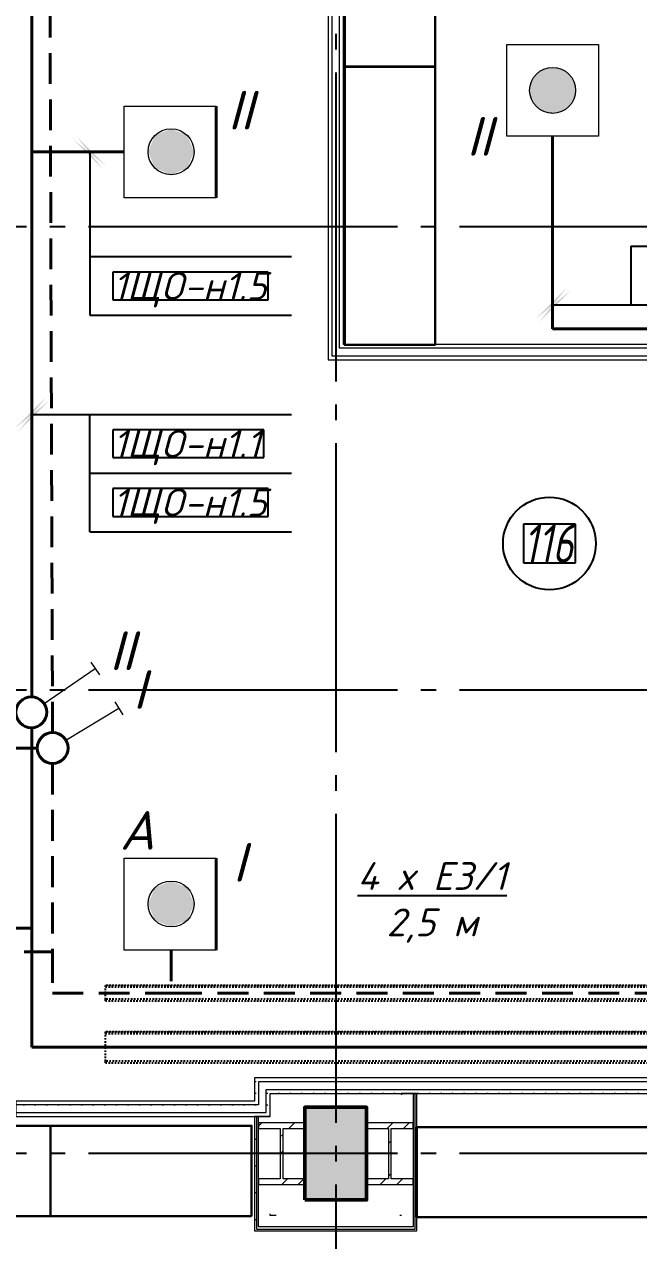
# Model space of a CAD drawing. Header units: millimetres. Extents: x 0 to 1293, y 0 to 420.
# Drawn here: x 138 to 177.8, y 184 to 262.7 of the extents above; entities that cross this region are included whole.
import ezdxf

# ---------------------------------------------------------------- set-up
doc = ezdxf.new("R2010")
doc.units = ezdxf.units.MM
for name, pattern in [('JIS_02_2.0', [3, 2, -1]), ('ГОСТ 2.303 5', [24, 20, -1.5, 1, -1.5]), ('СПКБ-0000-000-АР#001$0$Achse', [2300, 0, -800, 1500, 0])]:
    doc.linetypes.add(name, pattern=pattern)
for name, color, linetype in [('@000', 7, 'Continuous'), ('Viewport1ForCustomObjects_0', 7, 'Continuous'), ('Viewport2ForCustomObjects_0', 7, 'Continuous'), ('Номер помещения', 7, 'Continuous'), ('СПКБ-0000-000-АР#001$0$Двери ArchiCAD', 7, 'Continuous'), ('СПКБ-0000-000-АР#001$0$Колонны новые', 7, 'Continuous'), ('СПКБ-0000-000-АР#001$0$Колонны существующие', 7, 'Continuous'), ('СПКБ-0000-000-АР#001$0$оборудование ТХ', 253, 'Continuous'), ('СПКБ-0000-000-АР#001$0$Стены', 7, 'Continuous'), ('Строительные оси', 7, 'Continuous'), ('ЭМ_ЛОТКИ', 3, 'JIS_02_2.0'), ('ЭО_АВАРИЙНОЕ ОСВЕЩЕНИЕ', 7, 'Continuous'), ('ЭО_РАБОЧЕЕ ОСВЕЩЕНИЕ', 7, 'Continuous')]:
    doc.layers.add(name, color=color, linetype=linetype)
for name, color, linetype, lineweight, true_color in [('СПКБ-0000-000-АР#001$0$Двери ArchiCAD_Ном._пера__161', 7, 'Continuous', 13, 0xe11606), ('СПКБ-0000-000-АР#001$0$Двери ArchiCAD_Ном._пера__23', 7, 'Continuous', 35, 0xff6600), ('СПКБ-0000-000-АР#001$0$Двери ArchiCAD_Ном._пера__3', 7, 'Continuous', 18, 0xff6600), ('СПКБ-0000-000-АР#001$0$Колонны новые_Ном._пера__108', 7, 'Continuous', 13, 0xfd8379), ('СПКБ-0000-000-АР#001$0$Колонны существующие_Ном._пера__102', 7, 'Continuous', 13, 0xcccccc), ('СПКБ-0000-000-АР#001$0$Стены_Ном._пера__161', 7, 'Continuous', 13, 0xe11606), ('СПКБ-0000-000-АР#001$0$Стены_Ном._пера__68', 7, 'Continuous', 20, 0xfd4435)]:
    doc.layers.add(name, color=color, linetype=linetype, lineweight=lineweight, true_color=true_color)
for name, color, linetype, lineweight in [('СПКБ-0000-000-АР#001$0$Колонны новые_Ном._пера__20', 1, 'Continuous', 20), ('СПКБ-0000-000-АР#001$0$Колонны существующие_Ном._пера__141', 7, 'Continuous', 50), ('СПКБ-0000-000-АР#001$0$Стены_Ном._пера__1', 7, 'Continuous', 13), ('СПКБ-0000-000-АР#001$0$Стены_Ном._пера__20', 1, 'Continuous', 20)]:
    doc.layers.add(name, color=color, linetype=linetype, lineweight=lineweight)
doc.styles.add('1.8', font='isocpeui.ttf', dxfattribs={"height": 1.8})
doc.styles.add('2.5', font='isocpeui.ttf')
doc.styles.add('CustomTextStyle169', font='isocpeui.ttf', dxfattribs={"height": 1.8})
doc.styles.add('CustomTextStyle173', font='isocpeui.ttf', dxfattribs={"height": 1.8})
doc.styles.add('CustomTextStyle174', font='isocpeui.ttf', dxfattribs={"height": 1.8})
doc.styles.add('CustomTextStyle31', font='isocpeui.ttf', dxfattribs={"width": 0.74809, "height": 2.5})
pattern_1 = [(0, (0, 0), (0, 75), [0, -75])]
pattern_2 = [(0, (0, 0), (0, 173.2051), [0, -100]), (0, (50, 86.6), (0, 173.2051), [0, -100])]
pattern_3 = [(45, (0, 0), (-159.099, 159.099), []), (45, (-53.03, 53.03), (-159.099, 159.099), [])]

# ---------------------------------------------------------------- blocks, each defined once
blk = doc.blocks.new('*U552')
at = {"color": 0, "linetype": 'ByBlock', "lineweight": -2}
for p, q in [((-100, -31), (-100, -27206.9)), ((-100, -27206.9), (-100, -31)), ((-90, -27206.9), (-90, -31)), ((90, -31), (90, -27206.9)), ((100, -27206.9), (100, -31)), ((100, -27206.9), (100, -31)), ((-90, -27206.9), (-100, -27206.9)), ((90, -27206.9), (-90, -27206.9)), ((100, -27206.9), (90, -27206.9))]:
    blk.add_line(p, q, dxfattribs=at)
blk.add_circle((0, -27191.9), 3.5, dxfattribs=at)
blk = doc.blocks.new('*U553')
at = {"color": 0, "linetype": 'ByBlock', "lineweight": -2}
for p, q in [((-50, -31), (-50, -26905.6)), ((-50, -26905.6), (-50, -31)), ((-40, -26905.6), (-40, -31)), ((40, -31), (40, -26905.6)), ((50, -26905.6), (50, -31)), ((50, -26905.6), (50, -31)), ((-40, -26905.6), (-50, -26905.6)), ((40, -26905.6), (-40, -26905.6)), ((50, -26905.6), (40, -26905.6))]:
    blk.add_line(p, q, dxfattribs=at)
blk.add_circle((0, -26890.6), 3.5, dxfattribs=at)
blk = doc.blocks.new('СПКБ-0000-000-АР#001$0$Двупольная Дверь 19_8')
at = {"layer": 'СПКБ-0000-000-АР#001$0$Двери ArchiCAD_Ном._пера__161', "color": 12, "linetype": 'Continuous', "lineweight": 13, "true_color": 0xe11606}
for p, q in [((-700, 0), (-737, 0)), ((-700, 0), (-700, -25)), ((700, 0), (700, -25)), ((700, 0), (737, 0)), ((-700, -25), (-700, -75)), ((-700, -75), (-700, -100)), ((700, -25), (700, -75)), ((700, -75), (700, -100)), ((-700, -100), (-737, -100)), ((700, -100), (737, -100))]:
    blk.add_line(p, q, dxfattribs=at)
at = {"layer": 'СПКБ-0000-000-АР#001$0$Двери ArchiCAD_Ном._пера__23', "color": 30, "linetype": 'Continuous', "lineweight": 35, "true_color": 0xff6600}
for p, q in [((-660, 0), (-700, 0)), ((-700, 0), (-700, -115)), ((-660, -115), (-660, 0)), ((700, 0), (660, 0)), ((660, 0), (660, -115)), ((700, -115), (700, 0)), ((-700, -115), (-660, -115)), ((660, -115), (700, -115))]:
    blk.add_line(p, q, dxfattribs=at)
at = {"layer": 'СПКБ-0000-000-АР#001$0$Двери ArchiCAD_Ном._пера__3', "color": 30, "linetype": 'Continuous', "lineweight": 18, "true_color": 0xff6600}
for p, q in [((-660, 0), (-193.3, 466.7)), ((660, 0), (88.4, 330))]:
    blk.add_line(p, q, dxfattribs=at)
for centre, start, end in [((-660, 0), 0, 45), ((660, 0), 150, 180)]:
    blk.add_arc(centre, 660, start, end, dxfattribs=at)
blk = doc.blocks.new('СПКБ-0000-000-АР#001$0$Стена_134', base_point=(-17956.9, 12075.7))
at = {"layer": 'СПКБ-0000-000-АР#001$0$Стены_Ном._пера__161', "linetype": 'Continuous', "lineweight": 13, "true_color": 0xe11606}
h = blk.add_hatch(dxfattribs=at)
h.set_pattern_fill('ГИПС', color=12, style=0, pattern_type=2)
h.set_pattern_definition(pattern_1)
h.paths.add_polyline_path([(-17981.9, 12050.7), (-18006.9, 12025.7), (-14807.4, 12025.7), (-14807.4, 12050.7)])
h = blk.add_hatch(dxfattribs=at)
h.set_pattern_fill('ГИПС', color=12, style=0, pattern_type=2)
h.set_pattern_definition(pattern_1)
h.paths.add_polyline_path([(-17906.9, 12125.7), (-17931.9, 12100.7), (-14807.4, 12100.7), (-14807.4, 12125.7)])
h = blk.add_hatch(dxfattribs=at)
h.set_pattern_fill('ГИПС', color=12, style=0, pattern_type=2)
h.set_pattern_definition(pattern_1)
h.paths.add_polyline_path([(-12396.9, 12125.7), (-13407.4, 12125.7), (-13407.4, 12100.7), (-12421.9, 12100.7)])
h = blk.add_hatch(dxfattribs=at)
h.set_pattern_fill('ГИПС', color=12, style=0, pattern_type=2)
h.set_pattern_definition(pattern_1)
h.paths.add_polyline_path([(-13407.4, 12025.7), (-12496.9, 12025.7), (-12471.9, 12050.7), (-13407.4, 12050.7)])
at = {"layer": 'СПКБ-0000-000-АР#001$0$Стены_Ном._пера__161', "color": 12, "linetype": 'Continuous', "lineweight": 13, "true_color": 0xe11606}
for p, q in [((-17981.9, 12050.7), (-14807.4, 12050.7)), ((-14807.4, 12100.7), (-17931.9, 12100.7)), ((-14807.4, 12125.7), (-14844.4, 12125.7)), ((-14807.4, 12100.7), (-14807.4, 12125.7)), ((-14807.4, 12050.7), (-14807.4, 12100.7)), ((-14807.4, 12025.7), (-14807.4, 12050.7)), ((-13407.4, 12125.7), (-13370.4, 12125.7)), ((-13407.4, 12100.7), (-13407.4, 12125.7)), ((-12421.9, 12100.7), (-13407.4, 12100.7)), ((-13407.4, 12050.7), (-13407.4, 12100.7)), ((-13407.4, 12050.7), (-12471.9, 12050.7)), ((-13407.4, 12025.7), (-13407.4, 12050.7)), ((-14807.4, 12025.7), (-14844.4, 12025.7)), ((-13407.4, 12025.7), (-13370.4, 12025.7))]:
    blk.add_line(p, q, dxfattribs=at)
at = {"layer": 'СПКБ-0000-000-АР#001$0$Стены_Ном._пера__161', "color": 12, "linetype": 'Continuous', "lineweight": 13, "true_color": 0xe11606, "flags": 128}
for points in [[(-14807.4, 12125.7), (-17906.9, 12125.7)], [(-12396.9, 12125.7), (-13407.4, 12125.7)], [(-18006.9, 12025.7), (-14807.4, 12025.7)], [(-13407.4, 12025.7), (-12496.9, 12025.7)]]:
    blk.add_lwpolyline(points, dxfattribs=at)
at = {"layer": 'СПКБ-0000-000-АР#001$0$Двери ArchiCAD', "color": 21, "linetype": 'Continuous', "lineweight": 18, "true_color": 0xff9955, "zscale": 1000, "rotation": 180}
blk.add_blockref('СПКБ-0000-000-АР#001$0$Двупольная Дверь 19_8', (-14107.4, 12025.7), dxfattribs=at)
blk = doc.blocks.new('СПКБ-0000-000-АР#001$0$Двупольная Дверь 19_9')
at = {"layer": 'СПКБ-0000-000-АР#001$0$Двери ArchiCAD_Ном._пера__161', "color": 12, "linetype": 'Continuous', "lineweight": 13, "true_color": 0xe11606}
for p, q in [((-700, -15), (-737, -15)), ((-700, -40), (-700, -15)), ((-700, -90), (-700, -40)), ((700, -40), (700, -15)), ((700, -15), (737, -15)), ((700, -90), (700, -40)), ((-700, -115), (-737, -115)), ((-700, -115), (-700, -90)), ((700, -115), (700, -90)), ((700, -115), (737, -115))]:
    blk.add_line(p, q, dxfattribs=at)
at = {"layer": 'СПКБ-0000-000-АР#001$0$Двери ArchiCAD_Ном._пера__23', "color": 30, "linetype": 'Continuous', "lineweight": 35, "true_color": 0xff6600}
for p, q in [((-660, 0), (-700, 0)), ((-700, 0), (-700, -115)), ((-660, -115), (-660, 0)), ((700, 0), (660, 0)), ((660, 0), (660, -115)), ((700, -115), (700, 0)), ((-700, -115), (-660, -115)), ((660, -115), (700, -115))]:
    blk.add_line(p, q, dxfattribs=at)
at = {"layer": 'СПКБ-0000-000-АР#001$0$Двери ArchiCAD_Ном._пера__3', "color": 30, "linetype": 'Continuous', "lineweight": 18, "true_color": 0xff6600}
for p, q in [((-660, 0), (-193.3, 466.7)), ((660, 0), (88.4, 330))]:
    blk.add_line(p, q, dxfattribs=at)
for centre, start, end in [((-660, 0), 0, 45), ((660, 0), 150, 180)]:
    blk.add_arc(centre, 660, start, end, dxfattribs=at)
blk = doc.blocks.new('СПКБ-0000-000-АР#001$0$Стена_137', base_point=(-12980.8, 7376.2))
at = {"layer": 'СПКБ-0000-000-АР#001$0$Стены_Ном._пера__161', "linetype": 'Continuous', "lineweight": 13, "true_color": 0xe11606}
h = blk.add_hatch(dxfattribs=at)
h.set_pattern_fill('ГИПС', color=12, style=0, pattern_type=2)
h.set_pattern_definition(pattern_1)
h.paths.add_polyline_path([(-18481.9, 7376.2), (-18456.9, 7351.2), (-14556.7, 7351.2), (-14556.7, 7376.2)])
h = blk.add_hatch(dxfattribs=at)
h.set_pattern_fill('ГИПС', color=12, style=0, pattern_type=2)
h.set_pattern_definition(pattern_1)
h.paths.add_polyline_path([(-12980.8, 7376.2), (-13156.7, 7376.2), (-13156.7, 7351.2), (-12980.8, 7351.2)])
h = blk.add_hatch(dxfattribs=at)
h.set_pattern_fill('ГИПС', color=12, style=0, pattern_type=2)
h.set_pattern_definition(pattern_1)
h.paths.add_polyline_path([(-18406.9, 7301.2), (-18381.9, 7276.2), (-14556.7, 7276.2), (-14556.7, 7301.2)])
h = blk.add_hatch(dxfattribs=at)
h.set_pattern_fill('ГИПС', color=12, style=0, pattern_type=2)
h.set_pattern_definition(pattern_1)
h.paths.add_polyline_path([(-13156.7, 7276.2), (-12980.8, 7276.2), (-12980.8, 7301.2), (-13156.7, 7301.2)])
at = {"layer": 'СПКБ-0000-000-АР#001$0$Стены_Ном._пера__161', "color": 12, "linetype": 'Continuous', "lineweight": 13, "true_color": 0xe11606}
for p, q in [((-14556.7, 7351.2), (-18456.9, 7351.2)), ((-14556.7, 7376.2), (-14593.7, 7376.2)), ((-14556.7, 7351.2), (-14556.7, 7376.2)), ((-14556.7, 7301.2), (-14556.7, 7351.2)), ((-13156.7, 7376.2), (-13119.7, 7376.2)), ((-13156.7, 7351.2), (-13156.7, 7376.2)), ((-12980.8, 7351.2), (-13156.7, 7351.2)), ((-13156.7, 7301.2), (-13156.7, 7351.2)), ((-18406.9, 7301.2), (-14556.7, 7301.2)), ((-14556.7, 7276.2), (-14593.7, 7276.2)), ((-14556.7, 7276.2), (-14556.7, 7301.2)), ((-13156.7, 7301.2), (-12980.8, 7301.2)), ((-13156.7, 7276.2), (-13156.7, 7301.2)), ((-13156.7, 7276.2), (-13119.7, 7276.2))]:
    blk.add_line(p, q, dxfattribs=at)
at = {"layer": 'СПКБ-0000-000-АР#001$0$Стены_Ном._пера__161', "color": 12, "linetype": 'Continuous', "lineweight": 13, "true_color": 0xe11606, "flags": 128}
for points in [[(-14556.7, 7376.2), (-18481.9, 7376.2)], [(-12980.8, 7376.2), (-13156.7, 7376.2)], [(-18381.9, 7276.2), (-14556.7, 7276.2)], [(-13156.7, 7276.2), (-12980.8, 7276.2)]]:
    blk.add_lwpolyline(points, dxfattribs=at)
at = {"layer": 'СПКБ-0000-000-АР#001$0$Двери ArchiCAD', "color": 21, "linetype": 'Continuous', "lineweight": 18, "true_color": 0xff9955, "zscale": 1000}
blk.add_blockref('СПКБ-0000-000-АР#001$0$Двупольная Дверь 19_9', (-13856.7, 7391.2), dxfattribs=at)
blk = doc.blocks.new('СПКБ-0000-000-АР#001$0$Стена_140', base_point=(-18481.9, 7226.2))
at = {"layer": 'СПКБ-0000-000-АР#001$0$Стены_Ном._пера__161', "linetype": 'Continuous', "lineweight": 13, "true_color": 0xe11606}
h = blk.add_hatch(dxfattribs=at)
h.set_pattern_fill('ГИПС', color=12, style=0, pattern_type=2)
h.set_pattern_definition(pattern_1)
h.paths.add_polyline_path([(-18481.9, 7226.2), (-20026.9, 7226.2), (-20026.9, 7201.2), (-18456.9, 7201.2)])
h = blk.add_hatch(dxfattribs=at)
h.set_pattern_fill('ГИПС', color=12, style=0, pattern_type=2)
h.set_pattern_definition(pattern_1)
h.paths.add_polyline_path([(-20026.9, 7126.2), (-18381.9, 7126.2), (-18406.9, 7151.2), (-20026.9, 7151.2)])
at = {"layer": 'СПКБ-0000-000-АР#001$0$Стены_Ном._пера__161', "color": 12, "linetype": 'Continuous', "lineweight": 13, "true_color": 0xe11606}
for p, q in [((-18456.9, 7201.2), (-20026.9, 7201.2)), ((-20026.9, 7151.2), (-18406.9, 7151.2))]:
    blk.add_line(p, q, dxfattribs=at)
at = {"layer": 'СПКБ-0000-000-АР#001$0$Стены_Ном._пера__161', "color": 12, "linetype": 'Continuous', "lineweight": 13, "true_color": 0xe11606, "flags": 128}
for points in [[(-18481.9, 7226.2), (-20026.9, 7226.2)], [(-20026.9, 7226.2), (-20026.9, 7126.2)], [(-20026.9, 7126.2), (-18381.9, 7126.2)]]:
    blk.add_lwpolyline(points, dxfattribs=at)
blk = doc.blocks.new('СПКБ-0000-000-АР#001$0$Стена_144', base_point=(-18481.9, 7376.2))
at = {"layer": 'СПКБ-0000-000-АР#001$0$Стены_Ном._пера__161', "linetype": 'Continuous', "lineweight": 13, "true_color": 0xe11606}
h = blk.add_hatch(dxfattribs=at)
h.set_pattern_fill('ГИПС', color=12, style=0, pattern_type=2)
h.set_pattern_definition(pattern_1)
h.paths.add_polyline_path([(-18481.9, 7376.2), (-18481.9, 7226.2), (-18456.9, 7201.2), (-18456.9, 7351.2)])
h = blk.add_hatch(dxfattribs=at)
h.set_pattern_fill('ГИПС', color=12, style=0, pattern_type=2)
h.set_pattern_definition(pattern_1)
h.paths.add_polyline_path([(-18381.9, 7126.2), (-18381.9, 7276.2), (-18406.9, 7301.2), (-18406.9, 7151.2)])
at = {"layer": 'СПКБ-0000-000-АР#001$0$Стены_Ном._пера__161', "color": 12, "linetype": 'Continuous', "lineweight": 13, "true_color": 0xe11606}
for p, q in [((-18456.9, 7351.2), (-18456.9, 7201.2)), ((-18406.9, 7151.2), (-18406.9, 7301.2))]:
    blk.add_line(p, q, dxfattribs=at)
at = {"layer": 'СПКБ-0000-000-АР#001$0$Стены_Ном._пера__161', "color": 12, "linetype": 'Continuous', "lineweight": 13, "true_color": 0xe11606, "flags": 128}
for points in [[(-18481.9, 7376.2), (-18481.9, 7226.2)], [(-18381.9, 7126.2), (-18381.9, 7276.2)]]:
    blk.add_lwpolyline(points, dxfattribs=at)
blk = doc.blocks.new('СПКБ-0000-000-АР#001$0$Стена_145', base_point=(-17531.9, 6485.7))
at = {"layer": 'СПКБ-0000-000-АР#001$0$Стены_Ном._пера__20', "linetype": 'Continuous', "lineweight": 20}
h = blk.add_hatch(dxfattribs=at)
h.set_pattern_fill('ШТУКАТУРКА', color=1, style=0, pattern_type=2)
h.set_pattern_definition(pattern_2)
h.paths.add_polyline_path([(-18481.8, 6385.7), (-17431.9, 6385.7), (-17443.9, 6397.7), (-18469.8, 6397.7)])
h = blk.add_hatch(dxfattribs=at)
h.set_pattern_fill('ШТУКАТУРКА', color=1, style=0, pattern_type=2)
h.set_pattern_definition(pattern_2)
h.paths.add_polyline_path([(-17456.9, 6410.7), (-18456.8, 6410.7), (-18469.8, 6397.7), (-17443.9, 6397.7)])
at = {"layer": 'СПКБ-0000-000-АР#001$0$Стены_Ном._пера__1', "color": 7, "linetype": 'СПКБ-0000-000-АР#001$0$Achse', "lineweight": 13, "flags": 128}
blk.add_lwpolyline([(-17531.9, 6485.7), (-18381.8, 6485.7)], dxfattribs=at)
at = {"layer": 'СПКБ-0000-000-АР#001$0$Стены_Ном._пера__20', "color": 1, "linetype": 'Continuous', "lineweight": 20, "flags": 128}
blk.add_lwpolyline([(-18481.8, 6385.7), (-17431.9, 6385.7)], dxfattribs=at)
at = {"layer": 'СПКБ-0000-000-АР#001$0$Стены_Ном._пера__68', "color": 20, "linetype": 'Continuous', "lineweight": 20, "true_color": 0xfd4435}
for p, q in [((-18469.8, 6397.7), (-17443.9, 6397.7)), ((-17456.9, 6410.7), (-18456.8, 6410.7))]:
    blk.add_line(p, q, dxfattribs=at)
blk = doc.blocks.new('СПКБ-0000-000-АР#001$0$Стена_146', base_point=(-17531.9, 6485.7))
at = {"layer": 'СПКБ-0000-000-АР#001$0$Стены_Ном._пера__20', "linetype": 'Continuous', "lineweight": 20}
h = blk.add_hatch(dxfattribs=at)
h.set_pattern_fill('ШТУКАТУРКА', color=1, style=0, pattern_type=2)
h.set_pattern_definition(pattern_2)
h.paths.add_polyline_path([(-17456.9, 7276.2), (-17456.9, 6410.7), (-17443.9, 6397.7), (-17443.9, 7276.2)])
h = blk.add_hatch(dxfattribs=at)
h.set_pattern_fill('ШТУКАТУРКА', color=1, style=0, pattern_type=2)
h.set_pattern_definition(pattern_2)
h.paths.add_polyline_path([(-17431.9, 6385.7), (-17431.9, 7276.2), (-17443.9, 7276.2), (-17443.9, 6397.7)])
at = {"layer": 'СПКБ-0000-000-АР#001$0$Стены_Ном._пера__1', "color": 7, "linetype": 'Continuous', "lineweight": 13, "flags": 128}
blk.add_lwpolyline([(-17531.9, 7276.2), (-17456.9, 7276.2)], dxfattribs=at)
at = {"layer": 'СПКБ-0000-000-АР#001$0$Стены_Ном._пера__1', "color": 7, "linetype": 'СПКБ-0000-000-АР#001$0$Achse', "lineweight": 13, "flags": 128}
blk.add_lwpolyline([(-17531.9, 7276.2), (-17531.9, 6485.7)], dxfattribs=at)
at = {"layer": 'СПКБ-0000-000-АР#001$0$Стены_Ном._пера__20', "color": 1, "linetype": 'Continuous', "lineweight": 20, "flags": 128}
for points in [[(-17456.9, 7276.2), (-17443.9, 7276.2)], [(-17443.9, 7276.2), (-17431.9, 7276.2)], [(-17431.9, 6385.7), (-17431.9, 7276.2)]]:
    blk.add_lwpolyline(points, dxfattribs=at)
at = {"layer": 'СПКБ-0000-000-АР#001$0$Стены_Ном._пера__68', "color": 20, "linetype": 'Continuous', "lineweight": 20, "true_color": 0xfd4435}
for p, q in [((-17456.9, 7276.2), (-17456.9, 6410.7)), ((-17443.9, 6397.7), (-17443.9, 7276.2))]:
    blk.add_line(p, q, dxfattribs=at)
blk = doc.blocks.new('СПКБ-0000-000-АР#001$0$Стена_147', base_point=(-18381.8, 6485.7))
at = {"layer": 'СПКБ-0000-000-АР#001$0$Стены_Ном._пера__20', "linetype": 'Continuous', "lineweight": 20}
h = blk.add_hatch(dxfattribs=at)
h.set_pattern_fill('ШТУКАТУРКА', color=1, style=0, pattern_type=2)
h.set_pattern_definition(pattern_2)
h.paths.add_polyline_path([(-18481.8, 7126.2), (-18481.8, 6385.7), (-18469.8, 6397.7), (-18469.8, 7126.2)])
h = blk.add_hatch(dxfattribs=at)
h.set_pattern_fill('ШТУКАТУРКА', color=1, style=0, pattern_type=2)
h.set_pattern_definition(pattern_2)
h.paths.add_polyline_path([(-18456.8, 6410.7), (-18456.8, 7126.2), (-18469.8, 7126.2), (-18469.8, 6397.7)])
at = {"layer": 'СПКБ-0000-000-АР#001$0$Стены_Ном._пера__1', "color": 7, "linetype": 'Continuous', "lineweight": 13, "flags": 128}
blk.add_lwpolyline([(-18381.8, 7126.2), (-18456.8, 7126.2)], dxfattribs=at)
at = {"layer": 'СПКБ-0000-000-АР#001$0$Стены_Ном._пера__1', "color": 7, "linetype": 'СПКБ-0000-000-АР#001$0$Achse', "lineweight": 13, "flags": 128}
blk.add_lwpolyline([(-18381.8, 6485.7), (-18381.8, 7126.2)], dxfattribs=at)
at = {"layer": 'СПКБ-0000-000-АР#001$0$Стены_Ном._пера__20', "color": 1, "linetype": 'Continuous', "lineweight": 20, "flags": 128}
for points in [[(-18469.8, 7126.2), (-18481.8, 7126.2)], [(-18481.8, 7126.2), (-18481.8, 6385.7)], [(-18456.8, 7126.2), (-18469.8, 7126.2)]]:
    blk.add_lwpolyline(points, dxfattribs=at)
at = {"layer": 'СПКБ-0000-000-АР#001$0$Стены_Ном._пера__68', "color": 20, "linetype": 'Continuous', "lineweight": 20, "true_color": 0xfd4435}
for p, q in [((-18469.8, 7126.2), (-18469.8, 6397.7)), ((-18456.8, 6410.7), (-18456.8, 7126.2))]:
    blk.add_line(p, q, dxfattribs=at)
blk = doc.blocks.new('СПКБ-0000-000-АР#001$0$Стена_148', base_point=(-17956.9, 15485.7))
at = {"layer": 'СПКБ-0000-000-АР#001$0$Стены_Ном._пера__161', "linetype": 'Continuous', "lineweight": 13, "true_color": 0xe11606}
h = blk.add_hatch(dxfattribs=at)
h.set_pattern_fill('ГИПС', color=12, style=0, pattern_type=2)
h.set_pattern_definition(pattern_1)
h.paths.add_polyline_path([(-18006.9, 15485.7), (-18006.9, 12025.7), (-17981.9, 12050.7), (-17981.9, 15485.7)])
h = blk.add_hatch(dxfattribs=at)
h.set_pattern_fill('ГИПС', color=12, style=0, pattern_type=2)
h.set_pattern_definition(pattern_1)
h.paths.add_polyline_path([(-17906.9, 12125.7), (-17906.9, 15485.7), (-17931.9, 15485.7), (-17931.9, 12100.7)])
at = {"layer": 'СПКБ-0000-000-АР#001$0$Стены_Ном._пера__161', "color": 12, "linetype": 'Continuous', "lineweight": 13, "true_color": 0xe11606}
for p, q in [((-17981.9, 15485.7), (-17981.9, 12050.7)), ((-17931.9, 12100.7), (-17931.9, 15485.7))]:
    blk.add_line(p, q, dxfattribs=at)
at = {"layer": 'СПКБ-0000-000-АР#001$0$Стены_Ном._пера__161', "color": 12, "linetype": 'Continuous', "lineweight": 13, "true_color": 0xe11606, "flags": 128}
for points in [[(-18006.9, 15485.7), (-18006.9, 12025.7)], [(-17906.9, 15485.7), (-18006.9, 15485.7)], [(-17906.9, 12125.7), (-17906.9, 15485.7)]]:
    blk.add_lwpolyline(points, dxfattribs=at)
blk = doc.blocks.new('СПКБ-0000-000-АР#001$0$Колонна_11', base_point=(-17956.9, 6885.7))
at = {"layer": 'СПКБ-0000-000-АР#001$0$Колонны существующие_Ном._пера__102', "linetype": 'Continuous', "lineweight": 13, "true_color": 0xcccccc}
blk.add_hatch(color=254, dxfattribs=at).paths.add_polyline_path([(-18156.9, 6585.7), (-17756.9, 6585.7), (-17756.9, 7185.7), (-18156.9, 7185.7)])
at = {"layer": 'СПКБ-0000-000-АР#001$0$Колонны существующие_Ном._пера__141', "color": 7, "linetype": 'Continuous', "lineweight": 50, "flags": 128}
blk.add_lwpolyline([(-18156.9, 6585.7), (-17756.9, 6585.7), (-17756.9, 7185.7), (-18156.9, 7185.7)], close=True, dxfattribs=at)
blk = doc.blocks.new('СПКБ-0000-000-АР#001$0$Колонна_65', base_point=(-17606.9, 6885.7))
at = {"layer": 'СПКБ-0000-000-АР#001$0$Колонны новые_Ном._пера__108', "linetype": 'Continuous', "lineweight": 13, "true_color": 0xfd8379}
h = blk.add_hatch(dxfattribs=at)
h.set_pattern_fill('СТАЛЬ', color=11, style=0, pattern_type=2)
h.set_pattern_definition(pattern_3)
h.paths.add_polyline_path([(-17756.9, 6685.7), (-17456.9, 6685.7), (-17456.9, 6722.4), (-17598.1, 6722.4), (-17598.1, 7049.1), (-17456.9, 7049.1), (-17456.9, 7085.7), (-17756.9, 7085.7), (-17756.9, 7049.1), (-17615.6, 7049.1), (-17615.6, 6722.4), (-17756.9, 6722.4)])
at = {"layer": 'СПКБ-0000-000-АР#001$0$Колонны новые_Ном._пера__20', "color": 1, "linetype": 'Continuous', "lineweight": 20}
for p, q in [((-17456.9, 7085.7), (-17756.9, 7085.7)), ((-17756.9, 7085.7), (-17756.9, 7049.1)), ((-17756.9, 7049.1), (-17615.6, 7049.1)), ((-17615.6, 7049.1), (-17615.6, 6722.4)), ((-17598.1, 6722.4), (-17598.1, 7049.1)), ((-17598.1, 7049.1), (-17456.9, 7049.1)), ((-17456.9, 7049.1), (-17456.9, 7085.7)), ((-17615.6, 6722.4), (-17756.9, 6722.4)), ((-17756.9, 6722.4), (-17756.9, 6685.7)), ((-17456.9, 6722.4), (-17598.1, 6722.4)), ((-17456.9, 6685.7), (-17456.9, 6722.4)), ((-17756.9, 6685.7), (-17456.9, 6685.7))]:
    blk.add_line(p, q, dxfattribs=at)
blk = doc.blocks.new('СПКБ-0000-000-АР#001$0$Колонна_66', base_point=(-18306.9, 6885.7))
at = {"layer": 'СПКБ-0000-000-АР#001$0$Колонны новые_Ном._пера__108', "linetype": 'Continuous', "lineweight": 13, "true_color": 0xfd8379}
h = blk.add_hatch(dxfattribs=at)
h.set_pattern_fill('СТАЛЬ', color=11, style=0, pattern_type=2)
h.set_pattern_definition(pattern_3)
h.paths.add_polyline_path([(-18156.9, 6685.7), (-18156.9, 6722.4), (-18298.1, 6722.4), (-18298.1, 7049.1), (-18156.9, 7049.1), (-18156.9, 7085.7), (-18456.9, 7085.7), (-18456.9, 7049.1), (-18315.6, 7049.1), (-18315.6, 6722.4), (-18456.9, 6722.4), (-18456.9, 6685.7)])
at = {"layer": 'СПКБ-0000-000-АР#001$0$Колонны новые_Ном._пера__20', "color": 1, "linetype": 'Continuous', "lineweight": 20}
for p, q in [((-18156.9, 7085.7), (-18456.9, 7085.7)), ((-18456.9, 7085.7), (-18456.9, 7049.1)), ((-18456.9, 7049.1), (-18315.6, 7049.1)), ((-18315.6, 7049.1), (-18315.6, 6722.4)), ((-18298.1, 6722.4), (-18298.1, 7049.1)), ((-18298.1, 7049.1), (-18156.9, 7049.1)), ((-18156.9, 7049.1), (-18156.9, 7085.7)), ((-18315.6, 6722.4), (-18456.9, 6722.4)), ((-18456.9, 6722.4), (-18456.9, 6685.7)), ((-18156.9, 6722.4), (-18298.1, 6722.4)), ((-18156.9, 6685.7), (-18156.9, 6722.4)), ((-18456.9, 6685.7), (-18156.9, 6685.7))]:
    blk.add_line(p, q, dxfattribs=at)
blk = doc.blocks.new('*E595')
at = {"layer": 'СПКБ-0000-000-АР#001$0$оборудование ТХ', "lineweight": 30}
for points in [[(103.181, 204.881), (103.181, 189.864), (97.335, 189.864), (97.335, 204.881)], [(103.181, 189.885), (103.181, 171.868), (97.335, 171.868), (97.335, 189.885)], [(78.289, 115.459), (60.272, 115.459), (60.272, 121.304), (78.289, 121.304)], [(91.305, 115.459), (78.289, 115.459), (78.289, 121.304), (91.305, 121.304)], [(120.017, 115.379), (102, 115.379), (102, 121.224), (120.017, 121.224)]]:
    blk.add_lwpolyline(points, close=True, dxfattribs=at)
at = {"layer": 'СПКБ-0000-000-АР#001$0$Колонны новые', "color": 1, "lineweight": 20, "xscale": 0.01, "yscale": 0.01, "zscale": 0.01}
for name, p in [('СПКБ-0000-000-АР#001$0$Колонна_66', (93.25, 119.5)), ('СПКБ-0000-000-АР#001$0$Колонна_65', (100.25, 119.5))]:
    blk.add_blockref(name, p, dxfattribs=at)
at = {"layer": 'СПКБ-0000-000-АР#001$0$Колонны существующие', "color": 7, "lineweight": 50, "xscale": 0.01, "yscale": 0.01, "zscale": 0.01}
blk.add_blockref('СПКБ-0000-000-АР#001$0$Колонна_11', (96.75, 119.5), dxfattribs=at)
at = {"layer": 'СПКБ-0000-000-АР#001$0$Стены', "color": 12, "lineweight": 13, "true_color": 0xe11606, "xscale": 0.01, "yscale": 0.01, "zscale": 0.01}
for name, p in [('СПКБ-0000-000-АР#001$0$Стена_148', (96.75, 205.5)), ('СПКБ-0000-000-АР#001$0$Стена_134', (96.75, 171.4)), ('СПКБ-0000-000-АР#001$0$Стена_137', (146.51, 124.404)), ('СПКБ-0000-000-АР#001$0$Стена_144', (91.5, 124.404)), ('СПКБ-0000-000-АР#001$0$Стена_140', (91.5, 122.904))]:
    blk.add_blockref(name, p, dxfattribs=at)
at = {"layer": 'СПКБ-0000-000-АР#001$0$Стены', "color": 12, "lineweight": 50, "true_color": 0xdf0000, "xscale": 0.01, "yscale": 0.01, "zscale": 0.01}
for name, p in [('СПКБ-0000-000-АР#001$0$Стена_146', (101, 115.5)), ('СПКБ-0000-000-АР#001$0$Стена_147', (92.5, 115.5)), ('СПКБ-0000-000-АР#001$0$Стена_145', (101, 115.5))]:
    blk.add_blockref(name, p, dxfattribs=at)
blk = doc.blocks.new('*E596')
at = {"layer": 'Номер помещения', "color": 7, "linetype": 'Continuous', "true_color": 0xffffff}
for p, q in [((133.701, 168.754), (130.326, 168.754)), ((130.326, 168.754), (130.326, 166.254)), ((133.701, 166.254), (133.701, 168.754)), ((130.326, 166.254), (133.701, 166.254)), ((130.326, 166.254), (130.326, 166.254))]:
    blk.add_line(p, q, dxfattribs=at)
at = {"layer": 'Номер помещения', "color": 6, "linetype": 'Continuous'}
blk.add_circle((132.013, 167.504), 3, dxfattribs=at)
at = {"layer": 'Строительные оси', "color": 3, "linetype": 'ГОСТ 2.303 5', "lineweight": 25}
for p, q in [((118.188, 318), (118.188, 14)), ((578.188, 188), (14.188, 188)), ((578.188, 158), (14.188, 158)), ((578.188, 128), (14.188, 128))]:
    blk.add_line(p, q, dxfattribs=at)
at = {"layer": 'ЭО_АВАРИЙНОЕ ОСВЕЩЕНИЕ', "color": 1, "linetype": 'JIS_02_2.0', "lineweight": 40}
for p, q in [((99.866, 155.263), (99.566, 241.578)), ((98.869, 154.263), (95.201, 154.263)), ((99.869, 153.263), (99.863, 141.067)), ((56.027, 141.067), (99.863, 141.067)), ((99.863, 141.067), (99.852, 138.395)), ((107.535, 141.172), (107.535, 138.395)), ((99.852, 138.395), (107.535, 138.395)), ((107.535, 138.395), (150.284, 138.395))]:
    blk.add_line(p, q, dxfattribs=at)
at = {"layer": 'ЭО_АВАРИЙНОЕ ОСВЕЩЕНИЕ', "color": 7, "lineweight": 0}
for p, q in [((100.727, 154.777), (104.158, 156.834)), ((103.901, 157.262), (104.415, 156.405)), ((104.51, 141.172), (104.51, 147.122)), ((104.51, 147.122), (110.46, 147.122)), ((110.46, 141.172), (104.51, 141.172))]:
    blk.add_line(p, q, dxfattribs=at)
at = {"layer": 'ЭО_АВАРИЙНОЕ ОСВЕЩЕНИЕ', "color": 1, "lineweight": 40}
blk.add_line((110.46, 147.122), (110.46, 141.172), dxfattribs=at)
blk.add_circle((99.869, 154.263), 1, dxfattribs=at)
at = {"layer": 'ЭО_АВАРИЙНОЕ ОСВЕЩЕНИЕ', "color": 7, "lineweight": 0}
blk.add_circle((107.535, 144.164), 1.488, dxfattribs=at)
at = {"layer": 'ЭО_АВАРИЙНОЕ ОСВЕЩЕНИЕ', "color": 1, "lineweight": 0}
for points in [[(106.483, 145.216), (106.048, 144.164), (109.023, 144.164)], [(107.535, 145.651), (106.483, 145.216), (108.587, 145.216)], [(106.483, 145.216), (108.587, 145.216), (109.023, 144.164)], [(106.048, 144.164), (106.483, 143.112), (108.587, 143.112)], [(106.048, 144.164), (109.023, 144.164), (108.587, 143.112)], [(106.483, 143.112), (108.587, 143.112), (107.535, 142.676)]]:
    blk.add_solid(points, dxfattribs=at)
at = {"layer": 'ЭО_РАБОЧЕЕ ОСВЕЩЕНИЕ', "color": 5, "lineweight": 40}
for p, q in [((98.556, 258.615), (98.528, 192.871)), ((110.46, 195.829), (110.46, 189.879)), ((132.222, 193.872), (132.222, 181.399)), ((104.51, 192.871), (98.528, 192.871)), ((98.528, 192.871), (98.528, 158.176)), ((132.222, 181.399), (165.586, 181.399)), ((98.528, 158.176), (98.515, 157.579)), ((98.528, 142.593), (98.528, 155.579)), ((98.528, 142.593), (57.734, 142.593)), ((98.528, 134.885), (98.528, 142.593)), ((98.528, 134.885), (170.053, 134.885))]:
    blk.add_line(p, q, dxfattribs=at)
at = {"layer": 'ЭО_РАБОЧЕЕ ОСВЕЩЕНИЕ', "color": 7, "lineweight": 0}
for p, q in [((129.248, 193.872), (129.248, 199.822)), ((129.248, 199.822), (135.197, 199.822)), ((135.197, 199.822), (135.197, 193.872)), ((104.51, 189.879), (104.51, 195.829)), ((104.51, 195.829), (110.46, 195.829)), ((135.197, 193.872), (129.248, 193.872)), ((110.46, 189.879), (104.51, 189.879)), ((99.319, 157.144), (102.619, 159.405)), ((102.337, 159.817), (102.902, 158.992))]:
    blk.add_line(p, q, dxfattribs=at)
for centre in [(132.222, 196.847), (107.535, 192.871)]:
    blk.add_circle(centre, 1.488, dxfattribs=at)
at = {"layer": 'ЭО_РАБОЧЕЕ ОСВЕЩЕНИЕ', "color": 5, "lineweight": 40}
blk.add_circle((98.494, 156.579), 1, dxfattribs=at)
for points in [[(131.035, 197.744), (130.891, 197.511), (133.554, 197.511)], [(131.22, 197.947), (131.035, 197.744), (133.41, 197.744)], [(131.035, 197.744), (133.41, 197.744), (133.554, 197.511)], [(131.439, 198.112), (131.22, 197.947), (133.225, 197.947)], [(131.22, 197.947), (133.225, 197.947), (133.41, 197.744)], [(131.685, 198.235), (131.439, 198.112), (133.006, 198.112)], [(131.439, 198.112), (133.006, 198.112), (133.225, 197.947)], [(131.949, 198.31), (131.685, 198.235), (132.76, 198.235)], [(131.685, 198.235), (132.76, 198.235), (133.006, 198.112)], [(132.222, 198.335), (131.949, 198.31), (132.496, 198.31)], [(131.949, 198.31), (132.496, 198.31), (132.76, 198.235)], [(130.792, 197.255), (130.741, 196.985), (133.704, 196.985)], [(130.741, 196.985), (130.741, 196.71), (133.704, 196.71)], [(130.741, 196.985), (133.704, 196.985), (133.704, 196.71)], [(130.891, 197.511), (130.792, 197.255), (133.653, 197.255)], [(130.792, 197.255), (133.653, 197.255), (133.704, 196.985)], [(130.891, 197.511), (133.554, 197.511), (133.653, 197.255)], [(130.741, 196.71), (130.792, 196.44), (133.653, 196.44)], [(130.741, 196.71), (133.704, 196.71), (133.653, 196.44)], [(130.792, 196.44), (130.891, 196.184), (133.554, 196.184)], [(130.792, 196.44), (133.653, 196.44), (133.554, 196.184)], [(130.891, 196.184), (131.035, 195.951), (133.41, 195.951)], [(130.891, 196.184), (133.554, 196.184), (133.41, 195.951)], [(131.035, 195.951), (131.22, 195.748), (133.225, 195.748)], [(131.035, 195.951), (133.41, 195.951), (133.225, 195.748)], [(131.22, 195.748), (131.439, 195.583), (133.006, 195.583)], [(131.22, 195.748), (133.225, 195.748), (133.006, 195.583)], [(131.439, 195.583), (131.685, 195.46), (132.76, 195.46)], [(131.439, 195.583), (133.006, 195.583), (132.76, 195.46)], [(131.685, 195.46), (131.949, 195.385), (132.496, 195.385)], [(131.685, 195.46), (132.76, 195.46), (132.496, 195.385)], [(131.949, 195.385), (132.496, 195.385), (132.222, 195.36)]]:
    blk.add_solid(points, dxfattribs=at)
at = {"layer": 'ЭО_РАБОЧЕЕ ОСВЕЩЕНИЕ', "color": 5, "lineweight": 0}
for points in [[(106.483, 193.923), (106.048, 192.871), (109.023, 192.871)], [(107.535, 194.358), (106.483, 193.923), (108.587, 193.923)], [(106.483, 193.923), (108.587, 193.923), (109.023, 192.871)], [(106.048, 192.871), (106.483, 191.819), (108.587, 191.819)], [(106.048, 192.871), (109.023, 192.871), (108.587, 191.819)], [(106.483, 191.819), (108.587, 191.819), (107.535, 191.383)]]:
    blk.add_solid(points, dxfattribs=at)
at = {"layer": 'Номер помещения', "color": 7, "linetype": 'Continuous', "style": 'CustomTextStyle31', "width": 0.74809}
blk.add_text('116', height=2.5, dxfattribs=at).set_placement((130.326, 166.254))
blk = doc.blocks.new('CustomObjectsInViewport1_0')
at = {"layer": 'ЭО_РАБОЧЕЕ ОСВЕЩЕНИЕ'}
for p, q in [((142.272, 254.395), (142.272, 243.868)), ((177.278, 248.342), (190.422, 248.342)), ((177.278, 248.342), (177.278, 244.542)), ((142.272, 247.668), (155.323, 247.668)), ((142.272, 247.668), (142.272, 243.868)), ((172.241, 244.542), (177.278, 244.542)), ((177.278, 244.542), (190.422, 244.542)), ((142.272, 243.868), (155.323, 243.868)), ((138.543, 237.451), (142.272, 237.451)), ((142.272, 237.451), (155.323, 237.451)), ((142.272, 229.851), (142.272, 237.451)), ((142.272, 233.651), (155.323, 233.651)), ((142.272, 229.851), (155.323, 229.851))]:
    blk.add_line(p, q, dxfattribs=at)
at = {"layer": 'ЭО_РАБОЧЕЕ ОСВЕЩЕНИЕ', "color": 7, "true_color": 0xffffff}
for p, q in [((153.823, 246.668), (143.772, 246.668)), ((143.772, 246.668), (143.772, 244.868)), ((153.823, 244.868), (153.823, 246.668)), ((143.772, 244.868), (153.823, 244.868)), ((143.772, 244.868), (143.772, 244.868)), ((153.544, 236.451), (143.772, 236.451)), ((143.772, 236.451), (143.772, 234.651)), ((153.544, 234.651), (153.544, 236.451)), ((143.772, 234.651), (153.544, 234.651)), ((143.772, 234.651), (143.772, 234.651)), ((153.823, 232.651), (143.772, 232.651)), ((143.772, 232.651), (143.772, 230.851)), ((153.823, 230.851), (153.823, 232.651)), ((143.772, 230.851), (153.823, 230.851)), ((143.772, 230.851), (143.772, 230.851))]:
    blk.add_line(p, q, dxfattribs=at)
at = {"layer": 'ЭО_РАБОЧЕЕ ОСВЕЩЕНИЕ'}
for points in [[(143.378, 253.501), (141.378, 255.501), (141.166, 255.289), (143.166, 253.289)], [(173.134, 245.648), (171.134, 243.648), (171.347, 243.436), (173.347, 245.436)], [(139.436, 238.557), (137.436, 236.557), (137.649, 236.345), (139.649, 238.345)]]:
    blk.add_solid(points, dxfattribs=at)
for s, style, p in [('1ЩO-н1.5', 'CustomTextStyle169', (143.772, 244.868)), ('1ЩO-н1.1', 'CustomTextStyle173', (143.772, 234.651)), ('1ЩO-н1.5', 'CustomTextStyle174', (143.772, 230.851))]:
    blk.add_text(s, height=1.8, dxfattribs=dict(at, style=style)).set_placement(p)

msp = doc.modelspace()

# ---------------------------------------------------------------- block references
at = {"layer": '@000', "color": 1, "linetype": 'JIS_02_2.0', "lineweight": 40}
msp.add_blockref('*E595', (61.438, 70.086), dxfattribs=at)
at = {"layer": 'Viewport1ForCustomObjects_0'}
msp.add_blockref('CustomObjectsInViewport1_0', (0, 0), dxfattribs=at)
at = {"layer": 'Viewport2ForCustomObjects_0'}
msp.add_blockref('*E596', (40, 61.586), dxfattribs=at)
at = {"layer": 'ЭМ_ЛОТКИ', "xscale": 0.01, "yscale": 0.01, "zscale": 0.01, "rotation": 270}
for name, p in [('*U553', (412.342, 199.981, 30)), ('*U552', (415.354, 196.471, 30))]:
    msp.add_blockref(name, p, dxfattribs=at)

# ---------------------------------------------------------------- texts
at = {"layer": 'ЭО_АВАРИЙНОЕ ОСВЕЩЕНИЕ', "attachment_point": 5}
for s, insert, char_height, style in [('I', (145.479, 219.642), 2.5, '2.5'), ('I', (151.941, 208.451), 2.5, '2.5'), ('{\\L4 x Е3/1\\P}2,5 м', (164.424, 205.85), 1.8, '1.8')]:
    msp.add_mtext(s, dxfattribs=dict(at, insert=insert, char_height=char_height, style=style))
at = {"layer": 'ЭО_АВАРИЙНОЕ ОСВЕЩЕНИЕ', "color": 1, "insert": (145.343, 210.514), "char_height": 2.5, "attachment_point": 5, "style": '2.5'}
msp.add_mtext('А', dxfattribs=at)
at = {"layer": 'ЭО_РАБОЧЕЕ ОСВЕЩЕНИЕ', "char_height": 2.5, "attachment_point": 5, "style": '2.5'}
for insert in [(152.018, 257.153), (167.471, 255.458), (144.359, 222.152)]:
    msp.add_mtext('II', dxfattribs=dict(at, insert=insert))

doc.saveas('drawing.dxf')
